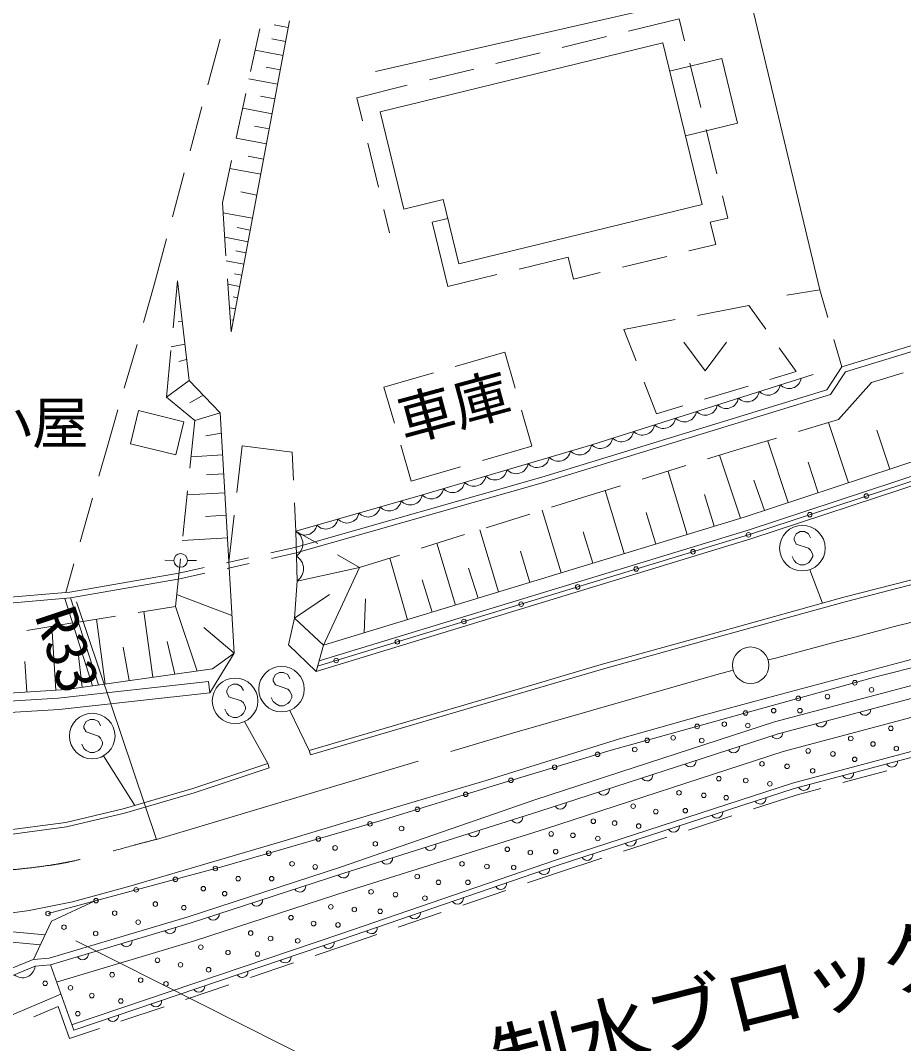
# Model space of a CAD drawing. Units: millimetres, scale not verified. Extents: x 40000 to 680000, y 20000 to 380000.
# Drawn here: x 233406 to 272191, y 269937 to 314852 of the extents above; entities that cross this region are included whole.
import ezdxf
from ezdxf.enums import TextEntityAlignment as Align

# ---------------------------------------------------------------- set-up
doc = ezdxf.new("R2010")
doc.units = ezdxf.units.MM
doc.header["$LTSCALE"] = 1000
doc.linetypes.add('CHAIN', pattern=[18.5, 12, -1.5, 3.5, -1.5])
for name, color, linetype, lineweight in [('M-BGD', 7, 'Continuous', 13), ('M-BGD-HTXT', 7, 'Continuous', 13), ('M-BMK', 2, 'CHAIN', 13), ('M-BMK-SRVR', 3, 'Continuous', 13), ('M-STR-STRC', 7, 'Continuous', 13)]:
    doc.layers.add(name, color=color, linetype=linetype, lineweight=lineweight)
doc.styles.add('ＭＳ ゴシック', font='')
doc.styles.get('ＭＳ ゴシック').set_extended_font_data('MS Gothic')

# ---------------------------------------------------------------- blocks, each defined once
blk = doc.blocks.new('畑')
at = {"color": 7, "linetype": 'Continuous', "lineweight": 13}
for p, q in [((-1.5, 1), (0, -1)), ((0, -1), (1.5, 1))]:
    blk.add_line(p, q, dxfattribs=at)

msp = doc.modelspace()

# ---------------------------------------------------------------- linework, layer by layer
at = {"layer": 'M-BGD'}
for p, q in [((268512, 303022), (264536, 319699)), ((265337, 316337), (248993, 312614)), ((260112, 314379), (262336, 314922)), ((262574, 313951), (262336, 314922)), ((245225, 314837), (242660, 301180)), ((243513, 312618), (243913, 314479)), ((245169, 314539), (244555, 314654)), ((241638, 312021), (242178, 314037)), ((245053, 313925), (244448, 314039)), ((257197, 313667), (259140, 314142)), ((244938, 313312), (243711, 313542)), ((249200, 310839), (261615, 313871)), ((263347, 306780), (261615, 313871)), ((254283, 312956), (256226, 313430)), ((261919, 312628), (264205, 313186)), ((264899, 310346), (264205, 313186)), ((244820, 312682), (244198, 312799)), ((251369, 312244), (253312, 312718)), ((263285, 311037), (262811, 312980)), ((244702, 312052), (243442, 312289)), ((248173, 311463), (250397, 312007)), ((242883, 309685), (243303, 311640)), ((244580, 311406), (243942, 311525)), ((248422, 310442), (248173, 311463)), ((240861, 309123), (241379, 311055)), ((244459, 310759), (243166, 311002)), ((250245, 306563), (249200, 310839)), ((244334, 310095), (243679, 310218)), ((262612, 309788), (264899, 310346)), ((263997, 308122), (263523, 310065)), ((244209, 309431), (242882, 309680)), ((249134, 307528), (248659, 309471)), ((242273, 306846), (242672, 308707)), ((244085, 308767), (243412, 308893)), ((240085, 306226), (240603, 308157)), ((243960, 308103), (242598, 308359)), ((243787, 307180), (243082, 307328)), ((242432, 304512), (242273, 306846)), ((250245, 306563), (251970, 306985)), ((252658, 304169), (251970, 306985)), ((252658, 304169), (263347, 306780)), ((264472, 306179), (264234, 307151)), ((243596, 306166), (242302, 306409)), ((249621, 305536), (249371, 306557)), ((251492, 305993), (252172, 306159)), ((252179, 303177), (251492, 305993)), ((263705, 305992), (264472, 306179)), ((263705, 305992), (263942, 305021)), ((269481, 299639), (290304, 305993)), ((243500, 305653), (242920, 305762)), ((269641, 299426), (290302, 305731)), ((239286, 303243), (239826, 305260)), ((243404, 305139), (242376, 305332)), ((262760, 304732), (263942, 305021)), ((243311, 304647), (242861, 304732)), ((243219, 304156), (242447, 304301)), ((255303, 303940), (257455, 304466)), ((257455, 304466), (257692, 303494)), ((259845, 304020), (261788, 304495)), ((243127, 303665), (242804, 303725)), ((252179, 303177), (254331, 303703)), ((257692, 303494), (258874, 303783)), ((238806, 301593), (239286, 303243)), ((240297, 303420), (240107, 301364)), ((240812, 299043), (240297, 303420)), ((242660, 301180), (242501, 303514)), ((243034, 303173), (242517, 303270)), ((267062, 302793), (268512, 303022)), ((268859, 301811), (268512, 303022)), ((242942, 302682), (242747, 302718)), ((265392, 302339), (263140, 301906)), ((266144, 301293), (265392, 302339)), ((242850, 302190), (242588, 302240)), ((240326, 301625), (240506, 301642)), ((242758, 301699), (242690, 301712)), ((262158, 301718), (259906, 301285)), ((242665, 301208), (242658, 301209)), ((259906, 301285), (260441, 299903)), ((237968, 298713), (238527, 300633)), ((240030, 300530), (240625, 300636)), ((269481, 299639), (269134, 300849)), ((240015, 300369), (239825, 298314)), ((252505, 299661), (254679, 300288)), ((255136, 298703), (254679, 300288)), ((267479, 299436), (266727, 300482)), ((240356, 299883), (240704, 299965)), ((268823, 298637), (269481, 299639)), ((249371, 298758), (251545, 299384)), ((258496, 296227), (268221, 299316)), ((266323, 299089), (267479, 299436)), ((268983, 298425), (269641, 299426)), ((270787, 298960), (272179, 299385)), ((239825, 298314), (240812, 299043)), ((242185, 297627), (240812, 299043)), ((249829, 297172), (249371, 298758)), ((260802, 298970), (261337, 297588)), ((263450, 298224), (265365, 298800)), ((269328, 297329), (270787, 298960)), ((239825, 298314), (241069, 297284)), ((240850, 298065), (241429, 298406)), ((256311, 294803), (268823, 298637)), ((256382, 294563), (268983, 298425)), ((283919, 298588), (265366, 292475)), ((283981, 298398), (265427, 292284)), ((261337, 297588), (262493, 297936)), ((237209, 296102), (237689, 297752)), ((238237, 296269), (238596, 297725)), ((240584, 297235), (238596, 297725)), ((241069, 297284), (242185, 297627)), ((242786, 287071), (242185, 297627)), ((255870, 296157), (255413, 297742)), ((278629, 297477), (265185, 293047)), ((240224, 295778), (240584, 297235)), ((241069, 297284), (240850, 295196)), ((267576, 296807), (269328, 297329)), ((269767, 294556), (268897, 297198)), ((241545, 296616), (242236, 296734)), ((264865, 295999), (266617, 296521)), ((278961, 296533), (265487, 292093)), ((271586, 295156), (271021, 296872)), ((236850, 294843), (237209, 296102)), ((240224, 295778), (238237, 296269)), ((242905, 294124), (243139, 296183)), ((245338, 295903), (243139, 296183)), ((250563, 294626), (250106, 296211)), ((251058, 294024), (258496, 296227)), ((253697, 295530), (255870, 296157)), ((263580, 295602), (264865, 295999)), ((267126, 293686), (266235, 296388)), ((242290, 295776), (240902, 295697)), ((245394, 294669), (245338, 295903)), ((264111, 295766), (265025, 292998)), ((250563, 294626), (252736, 295253)), ((260713, 294717), (262624, 295307)), ((268446, 294121), (268006, 295457)), ((242338, 294947), (241576, 294904)), ((245513, 291733), (256311, 294803)), ((262691, 292287), (261848, 295053)), ((265615, 294671), (266080, 293341)), ((240745, 294202), (240536, 292213)), ((245520, 291475), (256382, 294563)), ((258472, 294025), (259758, 294422)), ((259924, 291444), (259081, 294211)), ((236030, 291958), (236577, 293881)), ((242385, 294118), (240726, 294023)), ((245494, 292436), (251058, 294024)), ((256727, 293478), (258472, 294025)), ((263454, 294035), (263878, 292648)), ((245494, 292436), (245438, 293670)), ((257157, 290601), (256319, 293350)), ((242441, 293127), (241531, 293075)), ((242558, 291072), (242792, 293130)), ((265185, 293047), (246716, 287420)), ((253864, 292580), (255773, 293179)), ((261307, 291865), (260886, 293248)), ((245494, 292436), (245554, 290238)), ((245494, 292436), (246464, 291884)), ((265366, 292475), (246523, 286734)), ((254407, 289763), (253577, 292490)), ((258540, 291022), (258120, 292402)), ((242498, 292136), (240516, 292023)), ((265487, 292093), (246395, 286276)), ((265427, 292284), (246459, 286505)), ((251002, 291682), (252910, 292281)), ((244403, 291483), (245513, 291730)), ((252519, 289188), (251699, 291901)), ((255782, 290182), (255365, 291551)), ((240142, 291150), (239742, 291151)), ((240431, 291218), (240211, 289131)), ((240742, 291149), (241142, 291148)), ((242450, 291048), (243427, 291265)), ((244430, 291233), (245520, 291475)), ((247333, 291388), (248303, 290836)), ((248303, 290836), (250048, 291383)), ((250405, 288543), (249631, 291252)), ((235398, 289737), (235756, 290996)), ((240364, 290583), (241474, 290831)), ((242478, 290798), (243454, 291015)), ((248303, 290836), (245554, 290238)), ((246716, 287420), (248303, 290836)), ((253091, 290810), (253505, 289488)), ((269575, 289527), (274209, 290729)), ((235579, 289752), (240364, 290583)), ((235611, 289504), (240413, 290338)), ((240413, 290338), (241502, 290581)), ((245554, 290238), (245439, 288617)), ((251050, 290295), (251485, 288872)), ((269627, 289334), (274261, 290535)), ((230888, 289355), (235579, 289752)), ((230900, 289105), (235611, 289504)), ((235356, 289482), (236577, 285643)), ((235611, 289504), (236828, 285678)), ((240266, 289649), (242691, 288729)), ((246985, 289651), (245439, 288617)), ((248568, 289461), (248501, 287963)), ((263739, 287906), (269575, 289527)), ((263793, 287714), (269627, 289334)), ((240211, 289131), (238574, 288866)), ((239226, 286016), (238819, 288905)), ((240211, 289131), (241173, 286291)), ((235700, 288400), (233686, 288073)), ((237587, 288706), (235949, 288440)), ((236743, 288569), (237127, 285720)), ((245172, 287435), (245439, 288617)), ((245439, 288617), (246716, 287420)), ((270979, 286033), (280699, 288537)), ((234954, 285453), (234780, 288250)), ((242786, 287071), (241465, 288196)), ((239844, 287586), (240188, 286152)), ((258915, 286571), (263739, 287906)), ((258970, 286379), (263793, 287714)), ((266590, 285218), (275316, 287544)), ((235934, 287090), (236112, 285577)), ((237918, 287338), (238187, 285870)), ((241726, 285340), (242786, 287071)), ((241842, 286385), (242786, 287071)), ((246395, 286276), (245172, 287435)), ((246716, 287420), (246395, 286276)), ((233681, 285374), (233598, 286710)), ((254967, 285408), (258915, 286571)), ((235448, 285484), (241842, 286385)), ((255024, 285216), (258970, 286379)), ((235067, 285096), (241671, 285837)), ((241726, 285340), (241671, 285837)), ((259350, 282812), (270979, 286033)), ((266524, 284059), (272660, 285690)), ((228769, 285069), (235448, 285484)), ((235109, 284598), (241726, 285340)), ((246085, 282800), (254967, 285408)), ((246141, 282608), (255024, 285216)), ((263350, 284343), (266590, 285218)), ((228825, 284738), (235067, 285096)), ((266679, 283531), (272801, 285158)), ((266679, 283531), (272801, 285158)), ((228825, 284237), (235109, 284598)), ((259712, 283310), (263350, 284343)), ((266906, 282764), (273006, 284385)), ((256047, 280655), (266524, 284059)), ((256217, 280132), (266679, 283531)), ((256217, 280132), (266679, 283531)), ((253908, 281501), (259712, 283310)), ((267316, 281373), (273378, 282983)), ((246141, 282608), (246085, 282800)), ((254321, 281302), (259350, 282812)), ((256461, 279370), (266906, 282764)), ((267387, 281133), (273442, 282742)), ((267387, 281133), (273442, 282742)), ((240974, 281141), (244273, 282228)), ((244336, 282038), (244273, 282228)), ((241034, 280950), (244336, 282038)), ((269529, 281391), (271462, 281905)), ((249212, 279711), (254321, 281302)), ((249952, 280328), (253908, 281501)), ((256901, 277988), (267316, 281373)), ((237923, 280245), (240974, 281141)), ((237974, 280051), (241034, 280950)), ((256980, 277751), (267387, 281133)), ((256980, 277751), (267387, 281133)), ((265602, 280237), (267472, 280845)), ((267472, 280845), (268562, 281135)), ((244843, 278798), (249952, 280328)), ((247465, 277680), (256047, 280655)), ((235396, 279644), (237923, 280245)), ((235432, 279447), (237974, 280051)), ((247561, 277396), (256217, 280132)), ((247561, 277396), (256217, 280132)), ((262749, 279310), (264651, 279928)), ((232478, 279263), (235396, 279644)), ((232497, 279063), (235432, 279447)), ((242355, 277724), (249212, 279711)), ((247805, 276634), (256461, 279370)), ((259896, 278383), (261798, 279001)), ((238217, 276843), (244843, 278798)), ((257075, 277467), (258945, 278074)), ((234618, 275645), (242355, 277724)), ((240771, 275506), (247465, 277680)), ((256901, 277988), (247477, 274760)), ((256980, 277751), (247557, 274524)), ((247557, 274524), (256980, 277751)), ((240861, 275220), (247561, 277396)), ((240861, 275220), (247561, 277396)), ((257075, 277467), (255676, 276987)), ((235699, 276154), (238217, 276843)), ((241098, 274456), (247805, 276634)), ((254730, 276663), (252837, 276015)), ((232029, 275531), (233791, 275783)), ((233791, 275783), (235699, 276154)), ((234775, 275313), (236723, 276211)), ((234663, 273685), (240771, 275506)), ((251891, 275691), (249999, 275043)), ((234489, 274708), (230553, 275066)), ((233976, 273623), (234775, 275313)), ((234720, 273389), (240861, 275220)), ((234720, 273389), (240861, 275220)), ((234284, 274275), (230504, 274619)), ((234991, 272635), (241098, 274456)), ((247477, 274760), (235692, 270775)), ((247557, 274524), (235747, 270529)), ((235747, 270529), (247557, 274524)), ((249053, 274719), (247654, 274240)), ((247654, 274240), (246345, 273797)), ((226650, 270648), (233969, 273620)), ((233976, 273623), (234663, 273685)), ((226766, 270372), (234047, 273328)), ((234047, 273328), (234720, 273389)), ((235747, 270529), (234720, 273389)), ((245398, 273477), (243504, 272836)), ((242556, 272516), (240662, 271875)), ((217159, 264438), (235180, 272108)), ((233997, 271115), (235056, 271566)), ((235564, 270151), (235056, 271566)), ((239714, 271555), (237820, 270914)), ((236873, 270593), (235564, 270151))]:
    msp.add_line(p, q, dxfattribs=at)
for centre, radius in [((270560, 293975), 100), ((268076, 293157), 100), ((265384, 292271), 100), ((262942, 291527), 100), ((240442, 291149), 300), ((260450, 290768), 100), ((257877, 289984), 100), ((255398, 289228), 100), ((252884, 288463), 100), ((249961, 287572), 100), ((247273, 286753), 100), ((270054, 285776), 100), ((268854, 285169), 100), ((270782, 285467), 100), ((267567, 285088), 100), ((265249, 284446), 100), ((266488, 284553), 100), ((267641, 284553), 100), ((263129, 283859), 100), ((264322, 283957), 100), ((265355, 283897), 100), ((271634, 283777), 100), ((262075, 283360), 100), ((269872, 283327), 100), ((260930, 283250), 100), ((263328, 283241), 100), ((270852, 283088), 100), ((271873, 282890), 100), ((258754, 282633), 100), ((260386, 282844), 100), ((268003, 282784), 100), ((269090, 282651), 100), ((256869, 282067), 100), ((265976, 282214), 100), ((267076, 282108), 100), ((270044, 282413), 100), ((264081, 281564), 100), ((268202, 281909), 100), ((254948, 281490), 100), ((265260, 281485), 100), ((266320, 281339), 100), ((252958, 280877), 100), ((262331, 280942), 100), ((263418, 280836), 100), ((264399, 280730), 100), ((250845, 280220), 100), ((260317, 280358), 100), ((261311, 280120), 100), ((262610, 280160), 100), ((248758, 279580), 100), ((250146, 279380), 100), ((258565, 279696), 100), ((259500, 279616), 100), ((260556, 279484), 100), ((246487, 278921), 100), ((256717, 279139), 100), ((257671, 279080), 100), ((258764, 278941), 100), ((247224, 278525), 100), ((248993, 278704), 100), ((254789, 278463), 100), ((244312, 278291), 100), ((255802, 278324), 100), ((256915, 278364), 100), ((241964, 277619), 100), ((245336, 277829), 100), ((246349, 277690), 100), ((252801, 277827), 100), ((253894, 277708), 100), ((255067, 277668), 100), ((240213, 277148), 100), ((242970, 277173), 100), ((244441, 277173), 100), ((250833, 277271), 100), ((238486, 276684), 100), ((241439, 276736), 100), ((248805, 276595), 100), ((251767, 277012), 100), ((253059, 277012), 100), ((236723, 276211), 100), ((242374, 276517), 100), ((249879, 276476), 100), ((251171, 276317), 100), ((239332, 276060), 100), ((240585, 275901), 100), ((247036, 275939), 100), ((248070, 275820), 100), ((249203, 275740), 100), ((234618, 275645), 100), ((237543, 275663), 100), ((238577, 275265), 100), ((245287, 275462), 100), ((235317, 275046), 100), ((243518, 274786), 100), ((246281, 275203), 100), ((247354, 275144), 100), ((236708, 274768), 100), ((244392, 274547), 100), ((245585, 274448), 100), ((241331, 274170), 100), ((242524, 273931), 100), ((239423, 273593), 100), ((243816, 273872), 100), ((240437, 273395), 100), ((241669, 273176), 100), ((234492, 272578), 100), ((237435, 272957), 100), ((238687, 272719), 100), ((239800, 272560), 100), ((235606, 272381), 100), ((236540, 272043), 100), ((237813, 271804), 100), ((235924, 271248), 100)]:
    msp.add_circle(centre, radius, dxfattribs=at)
for centre, radius, start, end in [((267163, 299230), 538, 223.8932, 351.3514), ((266243, 298938), 538, 223.8932, 351.3514), ((264403, 298353), 538, 223.8932, 351.3514), ((265323, 298645), 538, 223.8932, 351.3514), ((263483, 298061), 538, 223.8932, 351.3514), ((261643, 297477), 538, 223.8932, 351.3514), ((262563, 297769), 538, 223.8932, 351.3514), ((260723, 297184), 538, 223.8932, 351.3514), ((258883, 296600), 538, 223.8932, 351.3514), ((259803, 296892), 538, 223.8932, 351.3514), ((257962, 296321), 542, 222.9973, 349.9964), ((256103, 295770), 542, 222.9973, 349.9964), ((257032, 296046), 542, 222.9973, 349.9964), ((254243, 295220), 542, 222.9973, 349.9964), ((255173, 295495), 542, 222.9973, 349.9964), ((253314, 294944), 542, 222.9973, 349.9964), ((251454, 294394), 542, 222.9973, 349.9964), ((252384, 294669), 542, 222.9973, 349.9964), ((249602, 293856), 538, 222.1491, 349.7002), ((250529, 294120), 538, 222.1491, 349.7002), ((248674, 293591), 538, 222.1491, 349.7002), ((246820, 293062), 538, 222.1491, 349.7002), ((247747, 293326), 538, 222.1491, 349.7002), ((245892, 292797), 538, 222.1491, 349.7002), ((245155, 291877), 654, 304.3225, 58.7952), ((245185, 290778), 654, 304.3225, 58.7952), ((270498, 284604), 256, 207.5619, 2.2012), ((268565, 284091), 256, 207.5619, 2.2012), ((266631, 283577), 258, 211.0239, 2.2782), ((264728, 282956), 256, 210.6801, 5.3194), ((262826, 282338), 256, 210.6801, 5.3194), ((271677, 282331), 256, 207.5619, 2.2012), ((260924, 281720), 256, 210.6801, 5.3194), ((269744, 281817), 256, 207.5619, 2.2012), ((267811, 281304), 256, 207.5619, 2.2012), ((259021, 281102), 256, 210.6801, 5.3194), ((265899, 280708), 256, 210.6801, 5.3194), ((257119, 280484), 256, 210.6801, 5.3194), ((255215, 279874), 256, 210.2228, 4.862), ((263997, 280090), 256, 210.6801, 5.3194), ((262095, 279472), 256, 210.6801, 5.3194), ((253308, 279271), 256, 210.2228, 4.862), ((251401, 278669), 256, 210.2228, 4.862), ((260193, 278854), 256, 210.6801, 5.3194), ((249494, 278066), 256, 210.2228, 4.862), ((258291, 278236), 256, 210.6801, 5.3194), ((256391, 277609), 256, 211.5887, 6.2279), ((247587, 277463), 256, 210.6417, 4.8115), ((245684, 276845), 256, 210.6735, 5.3127), ((254499, 276961), 256, 211.5887, 6.2279), ((243782, 276228), 256, 210.6735, 5.3127), ((252607, 276313), 256, 211.5887, 6.2279), ((241880, 275610), 256, 210.6735, 5.3127), ((250715, 275665), 256, 211.5887, 6.2279), ((239973, 275014), 256, 209.2809, 3.9202), ((248823, 275017), 256, 211.5887, 6.2279), ((238056, 274442), 256, 209.2809, 3.9202), ((246930, 274371), 256, 211.3653, 6.0045), ((236139, 273871), 256, 209.2809, 3.9202), ((245035, 273730), 256, 211.3653, 6.0045), ((233497, 273377), 552, 229.2652, 354.9311), ((243141, 273089), 256, 211.3653, 6.0045), ((241246, 272449), 256, 211.3653, 6.0045), ((239352, 271808), 256, 211.3653, 6.0045), ((237457, 271167), 256, 211.3653, 6.0045)]:
    msp.add_arc(centre, radius, start, end, dxfattribs=at)
at = {"layer": 'M-BMK'}
msp.add_lwpolyline([(239379, 278900), (254914, 283536), (263948, 286130), (264704, 286336)], dxfattribs=at)
for points, knots in [([(266242, 286776), (270302, 287851), (274364, 288916), (278421, 290001), (280940, 290674), (283455, 291360), (285972, 292039)], [0, 0, 0, 0, 1, 1, 1, 2, 2, 2, 2]), ([(219260, 279168), (220679, 278780), (222072, 278282), (223517, 278005), (225167, 277688), (226846, 277489), (228526, 277439), (230595, 277377), (232680, 277466), (234728, 277767), (236307, 277999), (237829, 278522), (239379, 278900)], [0, 0, 0, 0, 1, 1, 1, 2, 2, 2, 3, 3, 3, 4, 4, 4, 4])]:
    msp.add_open_spline(points, degree=3, knots=knots, dxfattribs=at)
at = {"layer": 'M-BMK-SRVR'}
msp.add_line((235870, 289335), (239379, 278900), dxfattribs=at)
msp.add_circle((265476, 286546), 800, dxfattribs=at)
at = {"layer": 'M-STR-STRC'}
for p, q in [((267658, 292412), (267476, 292321)), ((267839, 292412), (267658, 292412)), ((268021, 292321), (267839, 292412)), ((267476, 292321), (267385, 292139)), ((267385, 292139), (267385, 292048)), ((267385, 292048), (267476, 291866)), ((268112, 292139), (268021, 292321)), ((267476, 291866), (268021, 291685)), ((268021, 291685), (268112, 291594)), ((268112, 291594), (268203, 291412)), ((267385, 291139), (267294, 291321)), ((267476, 291048), (267385, 291139)), ((268112, 291139), (268021, 291048)), ((268203, 291321), (268112, 291139)), ((268203, 291412), (268203, 291321)), ((267658, 290957), (267476, 291048)), ((267839, 290957), (267658, 290957)), ((268021, 291048), (267839, 290957)), ((268626, 289264), (268076, 290740)), ((244601, 286133), (244510, 285951)), ((244783, 286223), (244601, 286133)), ((244964, 286223), (244783, 286223)), ((245146, 286133), (244964, 286223)), ((245237, 285951), (245146, 286133)), ((242742, 285709), (242560, 285618)), ((242924, 285709), (242742, 285709)), ((243106, 285618), (242924, 285709)), ((244510, 285951), (244510, 285860)), ((244510, 285860), (244601, 285678)), ((244601, 285678), (245146, 285496)), ((242560, 285618), (242469, 285436)), ((242469, 285436), (242469, 285345)), ((242469, 285345), (242560, 285163)), ((243197, 285436), (243106, 285618)), ((245146, 285496), (245237, 285405)), ((245237, 285405), (245328, 285223)), ((245328, 285223), (245328, 285133)), ((242560, 285163), (243106, 284981)), ((243106, 284981), (243197, 284890)), ((243197, 284890), (243288, 284709)), ((244510, 284951), (244419, 285133)), ((244601, 284860), (244510, 284951)), ((244783, 284769), (244601, 284860)), ((244964, 284769), (244783, 284769)), ((245146, 284860), (244964, 284769)), ((245237, 284951), (245146, 284860)), ((245328, 285133), (245237, 284951)), ((242469, 284436), (242378, 284618)), ((242560, 284345), (242469, 284436)), ((242742, 284254), (242560, 284345)), ((243106, 284345), (242924, 284254)), ((243197, 284436), (243106, 284345)), ((243288, 284618), (243197, 284436)), ((243288, 284709), (243288, 284618)), ((246085, 282800), (245233, 284563)), ((236286, 284073), (236195, 283891)), ((236195, 283891), (236195, 283800)), ((236468, 284164), (236286, 284073)), ((236650, 284164), (236468, 284164)), ((236832, 284073), (236650, 284164)), ((236922, 283891), (236832, 284073)), ((242924, 284254), (242742, 284254)), ((244273, 282228), (243245, 284070)), ((236195, 283800), (236286, 283618)), ((236286, 283618), (236832, 283437)), ((236832, 283437), (236922, 283346)), ((236195, 282891), (236104, 283073)), ((236922, 283346), (237013, 283164)), ((237013, 283073), (236922, 282891)), ((237013, 283164), (237013, 283073)), ((236286, 282800), (236195, 282891)), ((236468, 282709), (236286, 282800)), ((236650, 282709), (236468, 282709)), ((236832, 282800), (236650, 282709)), ((236922, 282891), (236832, 282800)), ((238423, 280392), (237048, 282564)), ((235832, 274441), (280492, 251992))]:
    msp.add_line(p, q, dxfattribs=at)
for centre in [(267749, 291685), (244874, 285496), (242833, 284981), (236559, 283437)]:
    msp.add_circle(centre, 1000, dxfattribs=at)

# ---------------------------------------------------------------- block references
at = {"layer": 'M-BGD', "xscale": 625, "yscale": 625}
msp.add_blockref('畑', (263480, 300097), dxfattribs=at)

# ---------------------------------------------------------------- texts
at = {"layer": 'M-BGD-HTXT', "style": 'ＭＳ ゴシック'}
for s, height, rotation, p in [('車庫', 1833, 15.092, (252815, 296464)), ('制水ブロック', 2566, 14.162, (264862, 269610))]:
    msp.add_text(s, height=height, rotation=rotation, dxfattribs=at).set_placement(p, align=Align.BOTTOM_CENTER)
msp.add_text('小屋', height=1833, dxfattribs=at).set_placement((233910, 297187), align=Align.MIDDLE_CENTER)
at = {"layer": 'M-BMK-SRVR', "style": 'ＭＳ ゴシック'}
msp.add_text('R33', height=1833, rotation=288.585, dxfattribs=at).set_placement((233501, 288538), align=Align.BOTTOM_LEFT)

doc.saveas('drawing.dxf')
